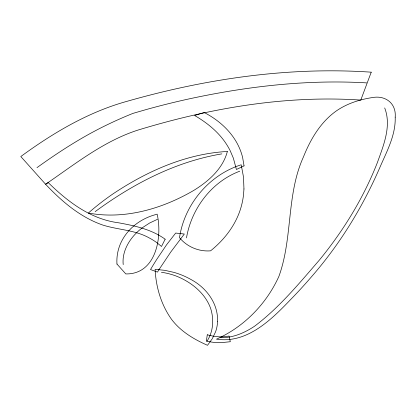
<?xml version="1.0" encoding="UTF-8"?>
<svg xmlns="http://www.w3.org/2000/svg" width="416" height="416" viewBox="0 0 416 416"><rect width="100%" height="100%" fill="white"/><g stroke="black" fill="none" stroke-linecap="round" stroke-linejoin="round"><path stroke-width="0.62" d="M186.493 237.89C191.459 208.598 211.598 181.735 239.736 171.2M206.814 341.448C213.335 331.932 214.11 319.446 210.709 308.636C205.301 293.155 191.126 281.965 176.238 276.068A55.505 43.997 6.3 0 0 161.455 272.282M95.134 211.656C132.673 183.997 175.49 161.647 221.848 153.873M36.972 167.653C59.654 151.325 83.262 136.141 108.545 124.124A342.352 260.109 -4 0 1 133.032 113.36L146.734 109.408A544.991 361.743 -5 0 1 189.478 98.805C247.556 86.31 307.216 79.383 366.657 82.888M157.44 219.32L149.64 223.002L142.61 227.562A66.638 55.208 4.6 0 0 133.791 235.706C126.911 243.568 122.049 253.958 123.214 264.597M220.589 337.693C232.762 337.984 244.4 332.94 254.389 326.352C279.152 307.778 299.109 283.483 319.275 260.198C343.387 230.771 363.527 197.974 377.406 162.495C383.536 145.413 391.706 125.98 384.696 107.936M116.964 264.046L125.804 273.926C156.036 274.482 162.547 237.203 157.134 214.146L152.329 215.582A58.656 48.823 6 0 0 135.819 224.312C129.095 229.481 123.599 236.288 120.297 244.13A63.445 52.759 5.5 0 0 116.969 264.046M395.2 117.14C395.772 134.742 387.249 150.55 380.406 166.218C363.048 206.544 339.908 244.343 310.944 277.41A955.204 666.162 51.3 0 1 290.358 299.837C271.196 319.873 246.927 343.824 216.476 339.165C244.052 326.908 266.495 303.815 278.892 276.406C292.9 237.89 286.26 194.724 303.441 156.946C310.466 139.292 320.585 122.049 336.378 110.9C347.1 103.475 359.85 99.44 372.658 97.526C385.528 95.191 396.396 103.475 395.2 117.14M217.532 321.469L217.344 324.152A53.05 42.037 5.4 0 1 215.613 331.734L212.274 338.733L207.516 345.311C197.538 340.912 187.845 335.566 179.707 328.229A76.393 62.65 -0.5 0 1 171.876 319.8C161.325 305.282 155.922 287.212 155.126 269.365L164.674 270.312L173.992 272.392A66.004 52.057 6.2 0 1 191.126 279.588C206.388 287.752 218.327 303.612 217.532 321.469M243.958 188.978L243.521 194.828A98.285 85.966 13.6 0 1 239.59 211.744C234.016 227.276 223.366 240.573 210.584 250.832A31.439 27.102 3.6 0 1 201.833 250.468C193.175 249.059 185.073 244.473 179.499 237.692C184.423 204.422 209.05 174.944 241.202 164.778L243.49 177.018L243.958 188.978M207.288 334.792L206.388 340.964L209.056 341.609A38.355 30.789 1 0 0 213.158 342.29L221.993 342.581L230.313 341.718L229.06 336.05L224.422 336.7A34.486 27.752 0.8 0 1 218.644 336.799L213.314 336.206L207.288 334.792M227.354 151.476C222.929 168.641 208.629 181.21 194.095 190.211C162.646 208.702 124.868 219.83 88.358 213.049A263.656 202.457 -4.2 0 1 113.417 193.606C147.306 171.054 186.248 153.686 227.354 151.476M371.228 72.176L360.786 100.079C285.355 95.051 209.68 108.212 137.686 130.166C103.366 141.31 74.958 164.18 45.599 184.257L20.8 156.53C53.076 132.943 88.109 112.096 126.896 101.353C205.998 78.749 288.902 66.565 371.228 72.176M165.152 239.216L161.512 246.464L156.868 242.689A54.564 44.299 10.4 0 0 149.391 238.009C135.013 229.871 118.061 229.928 102.658 225.014C80.2 217.209 61.667 201.328 45.599 184.257L48.199 182.582C64.516 198.51 83.054 213.387 105.253 219.981A77.844 68.63 18.9 0 0 118.784 222.83C134.893 225.794 151.663 229.393 165.152 239.216M159.042 269.547L157.492 272.1L150.519 269.552A456.758 313.851 -17.5 0 1 156.801 259.303L166.54 244.832L175.682 233.054L184.319 234.031L170.721 252.086L159.042 269.547M244.046 165.864L236.428 169.484L233.34 158.101L230.235 150.826A74.63 65.967 12 0 0 223.834 140.395C216.102 130.031 205.717 121.956 194.61 115.482L204.188 112.502C217.256 119.262 228.987 129.168 236.397 142.007A68.266 60.902 10.6 0 1 242.632 157.503L244.046 165.864"/></g></svg>
